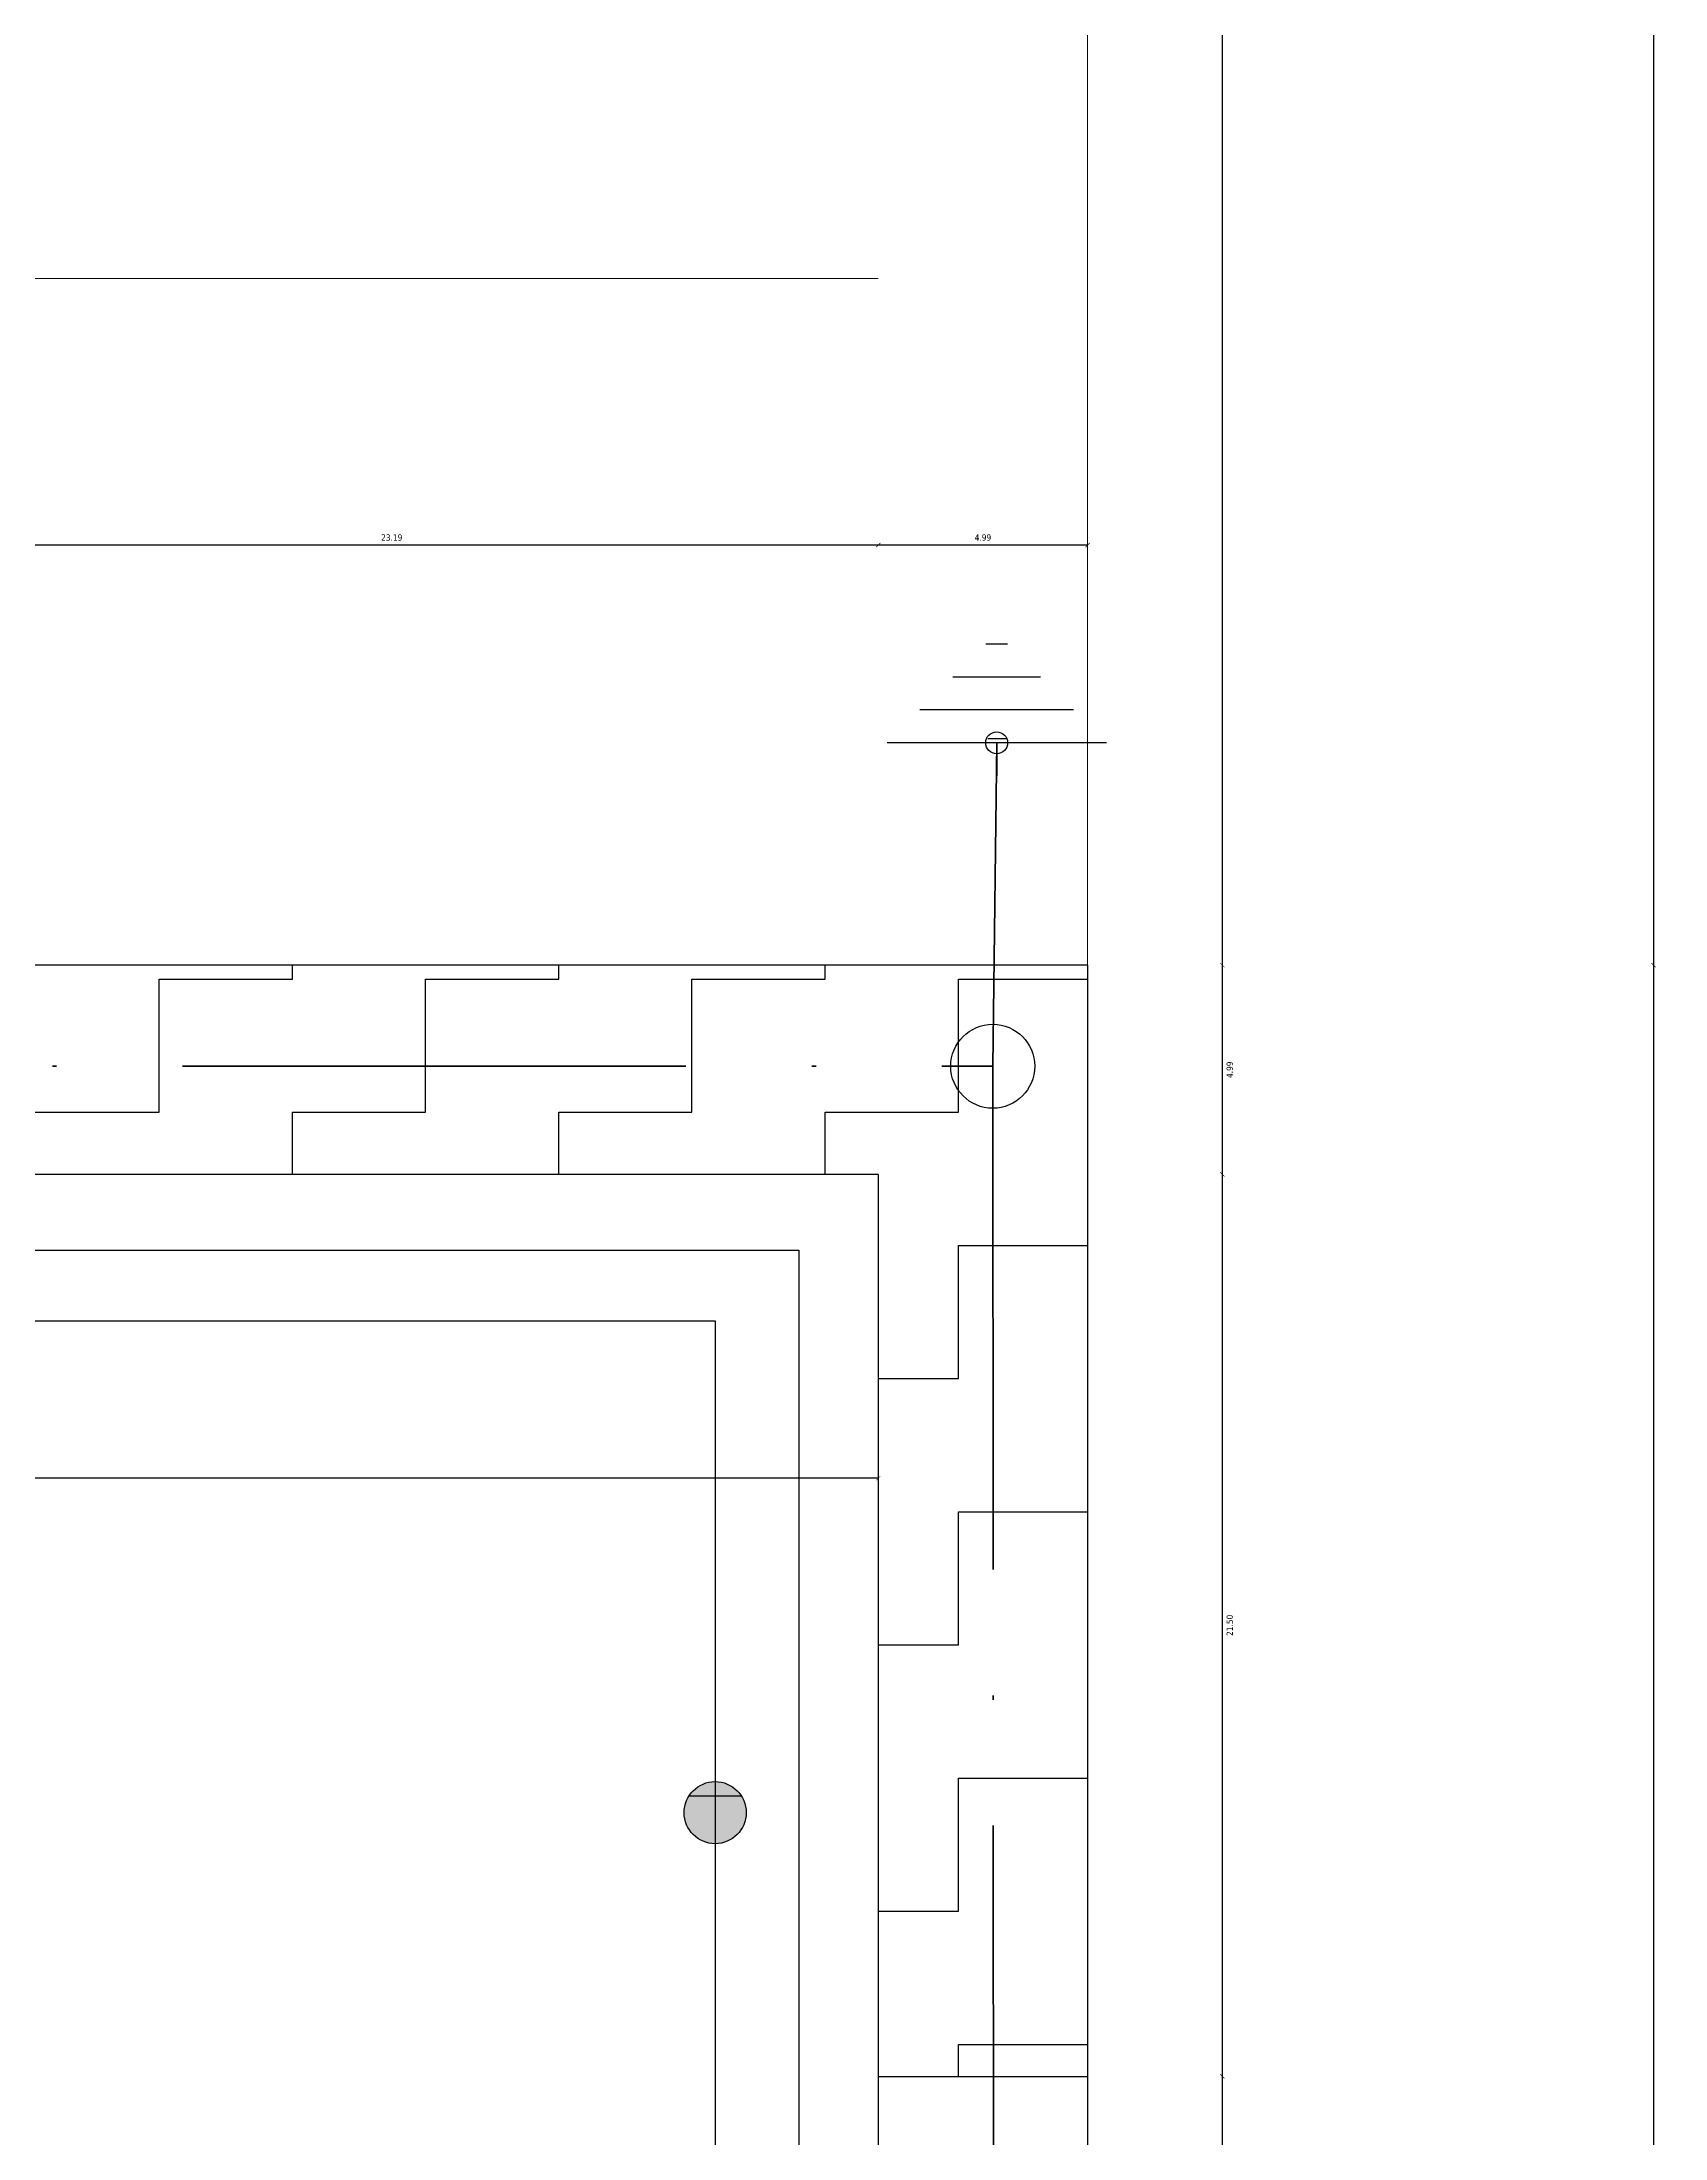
# Model space of a CAD drawing. Header units: millimetres. Extents: x 154 to 5560, y 36 to 724.
# Drawn here: x 1886.17 to 1924.86, y 324.52 to 374.49 of the extents above; entities that cross this region are included whole.
import ezdxf

# ---------------------------------------------------------------- set-up
doc = ezdxf.new("R2010")
doc.units = ezdxf.units.MM
doc.linetypes.add('ACAD_ISO10W100', pattern=[18, 12, -3, 0, -3])
for name, color, linetype in [('KUVVETLİ AKIM', 90, 'Continuous'), ('MİMARİ PLAN', 8, 'Continuous'), ('SEMBOL LİSTESİ', 7, 'Continuous'), ('topraklama', 104, 'Continuous')]:
    doc.layers.add(name, color=color, linetype=linetype)
doc.styles.add('taho', font='tahoma.ttf')
doc.dimstyles.new('PATO', dxfattribs={"dimtxt": 0.15, "dimasz": 0.1, "dimexe": 0.02, "dimexo": 0, "dimgap": 0.1, "dimtad": 2, "dimzin": 1, "dimdsep": 46, "dimtxsty": 'taho', "dimblk": 'ARCHTICK', "dimcen": 0.1, "dimse1": 1, "dimse2": 1, "dimclrd": 256, "dimclre": 1, "dimclrt": 256, "dimadec": 0, "dimazin": 0, "dimtfac": 1, "dimtix": 1, "dimtmove": 0, "dimatfit": 3, "dimldrblk": 'ARCHTICK', "dimfxl": 1, "dimtolj": 1, "dimtzin": 0, "dimarcsym": 0})
pattern_1 = [(0, (-636.02, -253.134), (7.916324, 7.916324), [7.916324, -7.916324]), (90, (-628.104, -253.134), (-7.916324, 7.916324), [7.916324, -7.916324])]

# ---------------------------------------------------------------- blocks, each defined once
blk = doc.blocks.new('_ARCHTICK')
at = {"color": 0, "linetype": 'ByBlock', "const_width": 0.15}
blk.add_lwpolyline([(-0.5, -0.5), (0.5, 0.5)], dxfattribs=at)
blk = doc.blocks.new('*D10')
at = {"layer": 'Defpoints', "color": 0, "transparency": 16777216}
for p in [(1900.359, 347.494), (1911.095, 325.991), (1914.307, 325.991)]:
    blk.add_point(p, dxfattribs=at)
at = {"layer": 'MİMARİ PLAN', "lineweight": -2, "transparency": 16777216}
blk.add_line((1914.307, 347.494), (1914.307, 325.991), dxfattribs=at)
at = {"layer": 'MİMARİ PLAN', "lineweight": -2, "transparency": 16777216, "xscale": 0.1, "yscale": 0.1, "zscale": 0.1}
for p, rotation in [((1914.307, 347.494), 90), ((1914.307, 325.991), 270)]:
    blk.add_blockref('_ARCHTICK', p, dxfattribs=dict(at, rotation=rotation))
at = {"layer": 'MİMARİ PLAN', "transparency": 16777216, "insert": (1914.485, 336.743), "char_height": 0.15, "attachment_point": 5, "rotation": 90, "style": 'taho'}
blk.add_mtext('\\A1;21.50', dxfattribs=at)
blk = doc.blocks.new('*D42')
at = {"layer": 'Defpoints', "color": 0, "transparency": 16777216}
for p in [(1902.761, 416.298), (1911.095, 352.481), (1914.307, 352.481)]:
    blk.add_point(p, dxfattribs=at)
at = {"layer": 'MİMARİ PLAN', "lineweight": -2, "transparency": 16777216}
blk.add_line((1914.307, 416.298), (1914.307, 352.481), dxfattribs=at)
at = {"layer": 'MİMARİ PLAN', "lineweight": -2, "transparency": 16777216, "xscale": 0.1, "yscale": 0.1, "zscale": 0.1}
for p, rotation in [((1914.307, 416.298), 90), ((1914.307, 352.481), 270)]:
    blk.add_blockref('_ARCHTICK', p, dxfattribs=dict(at, rotation=rotation))
at = {"layer": 'MİMARİ PLAN', "transparency": 16777216, "insert": (1914.485, 384.39), "char_height": 0.15, "attachment_point": 5, "rotation": 90, "style": 'taho'}
blk.add_mtext('\\A1;63.82', dxfattribs=at)
blk = doc.blocks.new('*D43')
at = {"layer": 'Defpoints', "color": 0, "transparency": 16777216}
for p in [(1902.761, 352.481), (1911.095, 347.494), (1914.307, 347.494)]:
    blk.add_point(p, dxfattribs=at)
at = {"layer": 'MİMARİ PLAN', "lineweight": -2, "transparency": 16777216}
blk.add_line((1914.307, 352.481), (1914.307, 347.494), dxfattribs=at)
at = {"layer": 'MİMARİ PLAN', "lineweight": -2, "transparency": 16777216, "xscale": 0.1, "yscale": 0.1, "zscale": 0.1}
for p, rotation in [((1914.307, 352.481), 90), ((1914.307, 347.494), 270)]:
    blk.add_blockref('_ARCHTICK', p, dxfattribs=dict(at, rotation=rotation))
at = {"layer": 'MİMARİ PLAN', "transparency": 16777216, "insert": (1914.485, 349.988), "char_height": 0.15, "attachment_point": 5, "rotation": 90, "style": 'taho'}
blk.add_mtext('\\A1;4.99', dxfattribs=at)
blk = doc.blocks.new('*D44')
at = {"layer": 'Defpoints', "color": 0, "transparency": 16777216}
for p in [(1900.359, 325.991), (1911.095, 288.598), (1914.307, 288.598)]:
    blk.add_point(p, dxfattribs=at)
at = {"layer": 'MİMARİ PLAN', "lineweight": -2, "transparency": 16777216}
blk.add_line((1914.307, 325.991), (1914.307, 288.598), dxfattribs=at)
at = {"layer": 'MİMARİ PLAN', "lineweight": -2, "transparency": 16777216, "xscale": 0.1, "yscale": 0.1, "zscale": 0.1}
for p, rotation in [((1914.307, 325.991), 90), ((1914.307, 288.598), 270)]:
    blk.add_blockref('_ARCHTICK', p, dxfattribs=dict(at, rotation=rotation))
at = {"layer": 'MİMARİ PLAN', "transparency": 16777216, "insert": (1914.485, 307.295), "char_height": 0.15, "attachment_point": 5, "rotation": 90, "style": 'taho'}
blk.add_mtext('\\A1;37.39', dxfattribs=at)
blk = doc.blocks.new('*D55')
at = {"layer": 'Defpoints', "color": 0, "transparency": 16777216}
for p in [(1882.917, 362.497), (1882.917, 352.481), (1906.108, 347.494)]:
    blk.add_point(p, dxfattribs=at)
at = {"layer": 'MİMARİ PLAN', "lineweight": -2, "transparency": 16777216}
blk.add_line((1906.108, 362.497), (1882.917, 362.497), dxfattribs=at)
at = {"layer": 'MİMARİ PLAN', "lineweight": -2, "transparency": 16777216, "xscale": 0.1, "yscale": 0.1, "zscale": 0.1, "rotation": 180}
blk.add_blockref('_ARCHTICK', (1882.917, 362.497), dxfattribs=at)
at = {"layer": 'MİMARİ PLAN', "lineweight": -2, "transparency": 16777216, "xscale": 0.1, "yscale": 0.1, "zscale": 0.1}
blk.add_blockref('_ARCHTICK', (1906.108, 362.497), dxfattribs=at)
at = {"layer": 'MİMARİ PLAN', "transparency": 16777216, "insert": (1894.512, 362.675), "char_height": 0.15, "attachment_point": 5, "style": 'taho'}
blk.add_mtext('\\A1;23.19', dxfattribs=at)
blk = doc.blocks.new('*D56')
at = {"layer": 'Defpoints', "color": 0, "transparency": 16777216}
for p in [(1906.108, 362.497), (1911.095, 352.481), (1906.108, 288.849)]:
    blk.add_point(p, dxfattribs=at)
at = {"layer": 'MİMARİ PLAN', "lineweight": -2, "transparency": 16777216}
blk.add_line((1911.095, 362.497), (1906.108, 362.497), dxfattribs=at)
at = {"layer": 'MİMARİ PLAN', "lineweight": -2, "transparency": 16777216, "xscale": 0.1, "yscale": 0.1, "zscale": 0.1, "rotation": 180}
blk.add_blockref('_ARCHTICK', (1906.108, 362.497), dxfattribs=at)
at = {"layer": 'MİMARİ PLAN', "lineweight": -2, "transparency": 16777216, "xscale": 0.1, "yscale": 0.1, "zscale": 0.1}
blk.add_blockref('_ARCHTICK', (1911.095, 362.497), dxfattribs=at)
at = {"layer": 'MİMARİ PLAN', "transparency": 16777216, "insert": (1908.602, 362.675), "char_height": 0.15, "attachment_point": 5, "style": 'taho'}
blk.add_mtext('\\A1;4.99', dxfattribs=at)
blk = doc.blocks.new('*D58')
at = {"layer": 'Defpoints', "color": 0, "transparency": 16777216}
for p in [(1907.579, 421.285), (1907.579, 352.481), (1924.583, 352.481)]:
    blk.add_point(p, dxfattribs=at)
at = {"layer": 'MİMARİ PLAN', "lineweight": -2, "transparency": 16777216}
blk.add_line((1924.583, 421.285), (1924.583, 352.481), dxfattribs=at)
at = {"layer": 'MİMARİ PLAN', "lineweight": -2, "transparency": 16777216, "xscale": 0.1, "yscale": 0.1, "zscale": 0.1}
for p, rotation in [((1924.583, 421.285), 90), ((1924.583, 352.481), 270)]:
    blk.add_blockref('_ARCHTICK', p, dxfattribs=dict(at, rotation=rotation))
at = {"layer": 'MİMARİ PLAN', "transparency": 16777216, "insert": (1924.761, 386.883), "char_height": 0.15, "attachment_point": 5, "rotation": 90, "style": 'taho'}
blk.add_mtext('\\A1;68.80', dxfattribs=at)
blk = doc.blocks.new('*D59')
at = {"layer": 'Defpoints', "color": 0, "transparency": 16777216}
for p in [(1907.579, 352.481), (1907.579, 157.933), (1924.583, 157.933)]:
    blk.add_point(p, dxfattribs=at)
at = {"layer": 'MİMARİ PLAN', "lineweight": -2, "transparency": 16777216}
blk.add_line((1924.583, 352.481), (1924.583, 157.933), dxfattribs=at)
at = {"layer": 'MİMARİ PLAN', "lineweight": -2, "transparency": 16777216, "xscale": 0.1, "yscale": 0.1, "zscale": 0.1}
for p, rotation in [((1924.583, 352.481), 90), ((1924.583, 157.933), 270)]:
    blk.add_blockref('_ARCHTICK', p, dxfattribs=dict(at, rotation=rotation))
at = {"layer": 'MİMARİ PLAN', "transparency": 16777216, "insert": (1924.761, 255.207), "char_height": 0.15, "attachment_point": 5, "rotation": 90, "style": 'taho'}
blk.add_mtext('\\A1;194.55', dxfattribs=at)
blk = doc.blocks.new('*D94')
at = {"layer": 'Defpoints', "color": 0, "transparency": 16777216}
for p in [(1755.012, 347.494), (1906.108, 347.494), (1755.012, 340.25)]:
    blk.add_point(p, dxfattribs=at)
at = {"layer": 'MİMARİ PLAN', "lineweight": -2, "transparency": 16777216}
blk.add_line((1906.108, 340.25), (1755.012, 340.25), dxfattribs=at)
at = {"layer": 'MİMARİ PLAN', "lineweight": -2, "transparency": 16777216, "xscale": 0.1, "yscale": 0.1, "zscale": 0.1, "rotation": 180}
blk.add_blockref('_ARCHTICK', (1755.012, 340.25), dxfattribs=at)
at = {"layer": 'MİMARİ PLAN', "lineweight": -2, "transparency": 16777216, "xscale": 0.1, "yscale": 0.1, "zscale": 0.1}
blk.add_blockref('_ARCHTICK', (1906.108, 340.25), dxfattribs=at)
at = {"layer": 'MİMARİ PLAN', "transparency": 16777216, "insert": (1830.56, 340.072), "char_height": 0.15, "attachment_point": 5, "style": 'taho'}
blk.add_mtext('\\A1;151.10', dxfattribs=at)

msp = doc.modelspace()

# ---------------------------------------------------------------- hatches: boundary and pattern name
at = {"layer": 'KUVVETLİ AKIM'}
h = msp.add_hatch(dxfattribs=at)
h.set_pattern_fill('ZIGZAG', color=256, scale=2.49333)
h.set_pattern_definition(pattern_1)
h.paths.add_polyline_path([(1902.219, 333.017, 0.414214), (1901.479, 332.278, 0.414214), (1902.219, 331.538)])
h.paths.add_polyline_path([(1902.219, 333.017), (1902.219, 331.538, 0.414214), (1902.958, 332.278, 0.414214)])
h = msp.add_hatch(dxfattribs=at)
h.set_pattern_fill('ZIGZAG', color=256, scale=2.49333)
h.set_pattern_definition(pattern_1)
h.paths.add_polyline_path([(1902.219, 333.017, 0.414214), (1901.479, 332.278, 0.414214), (1902.219, 331.538)])
h.paths.add_polyline_path([(1902.219, 333.017), (1902.219, 331.538, 0.414214), (1902.958, 332.278, 0.414214)])
h = msp.add_hatch(color=256, dxfattribs=at)
h.dxf.hatch_style = 1
h.paths.add_polyline_path([(1902.219, 333.017, 0.414214), (1901.479, 332.278, 0.414214), (1902.219, 331.538)])
h.paths.add_polyline_path([(1902.219, 333.017), (1902.219, 331.538, 0.414214), (1902.958, 332.278, 0.414214)])
at = {"layer": 'MİMARİ PLAN'}
h = msp.add_hatch(dxfattribs=at)
h.set_pattern_fill('ZIGZAG', color=256, style=0)
h.set_pattern_definition([(0, (1720.6898, 622.023), (3.175, 3.175), [3.175, -3.175]), (90, (1723.8648, 622.023), (-3.175, 3.175), [3.175, -3.175])])
h.paths.add_polyline_path([(1911.095, 352.481), (1882.917, 352.481), (1882.917, 347.494), (1906.108, 347.494), (1906.108, 325.991), (1911.095, 325.991)])
at = {"layer": 'SEMBOL LİSTESİ'}
h = msp.add_hatch(dxfattribs=at)
h.set_pattern_fill('ANGLE', color=256, scale=0.261358, angle=180)
h.set_pattern_definition([(180, (1961.161, 445.5077), (-7e-16, -1.825586), [1.3277, -0.497887]), (270, (1961.161, 445.5077), (1.825586, -8e-16), [1.3277, -0.497887])])
h.paths.add_polyline_path([(1909.191, 357.783, 1), (1908.668, 357.783, 1)])

# ---------------------------------------------------------------- linework, layer by layer
at = {"layer": 'KUVVETLİ AKIM'}
for p, q in [((1820.664, 345.684), (1904.218, 345.684)), ((1904.218, 345.684), (1904.218, 164.683)), ((1796.593, 344), (1900.846, 344)), ((1900.846, 344), (1902.219, 344)), ((1902.219, 344), (1902.219, 166.723))]:
    msp.add_line(p, q, dxfattribs=at)
msp.add_circle((1902.219, 332.278), 0.74, dxfattribs=at)
at = {"layer": 'MİMARİ PLAN', "lineweight": 9, "ltscale": 0.06}
for p, q in [((1911.095, 421.285), (1911.095, 352.481)), ((1906.108, 368.854), (1800.637, 368.854))]:
    msp.add_line(p, q, dxfattribs=at)
at = {"layer": 'MİMARİ PLAN'}
for p, q in [((1911.095, 352.481), (1882.917, 352.481)), ((1911.095, 352.481), (1911.095, 325.991)), ((1906.108, 347.494), (1882.917, 347.494)), ((1906.108, 347.494), (1906.108, 325.991)), ((1906.108, 325.991), (1911.095, 325.991)), ((1906.108, 325.991), (1906.108, 288.598)), ((1911.095, 325.991), (1911.095, 288.598))]:
    msp.add_line(p, q, dxfattribs=at)
at = {"layer": 'SEMBOL LİSTESİ'}
for p, q in [((1909.191, 360.135), (1908.668, 360.135)), ((1909.975, 359.351), (1907.884, 359.351)), ((1910.759, 358.567), (1907.1, 358.567)), ((1911.543, 357.783), (1906.316, 357.783)), ((1908.93, 357.783), (1908.93, 356.999))]:
    msp.add_line(p, q, dxfattribs=at)
for centre, radius in [((1908.93, 357.783), 0.261), ((1908.835, 350.071), 1)]:
    msp.add_circle(centre, radius, dxfattribs=at)
at = {"layer": 'topraklama', "linetype": 'ACAD_ISO10W100', "lineweight": 60}
for p, q in [((1908.835, 350.071), (1908.93, 357.783)), ((1780.924, 350.071), (1908.835, 350.071)), ((1908.835, 350.071), (1908.949, 160.396))]:
    msp.add_line(p, q, dxfattribs=at)

# ---------------------------------------------------------------- dimensions: what is measured, and where the dimension line sits
at = {"layer": 'MİMARİ PLAN'}
for base, p1, p2, picture, middle in [((1924.583, 352.481), (1907.579, 421.285), (1907.579, 352.481), '*D58', (1924.761, 386.883)), ((1914.307, 352.481), (1902.761, 416.298), (1911.095, 352.481), '*D42', (1914.485, 384.39)), ((1914.307, 347.494), (1902.761, 352.481), (1911.095, 347.494), '*D43', (1914.485, 349.988)), ((1924.583, 157.933), (1907.579, 352.481), (1907.579, 157.933), '*D59', (1924.761, 255.207)), ((1914.307, 325.991), (1900.359, 347.494), (1911.095, 325.991), '*D10', (1914.485, 336.743)), ((1914.307, 288.598), (1900.359, 325.991), (1911.095, 288.598), '*D44', (1914.485, 307.295))]:
    dim = msp.add_linear_dim(base=base, p1=p1, p2=p2, angle=90, dimstyle='PATO', dxfattribs=at)
    dim.commit()
    dim.dimension.update_dxf_attribs({"geometry": picture, "text_midpoint": middle})
for base, p1, p2, picture, middle in [((1882.917, 362.497), (1906.108, 347.494), (1882.917, 352.481), '*D55', (1894.512, 362.675)), ((1906.108, 362.497), (1911.095, 352.481), (1906.108, 288.849), '*D56', (1908.602, 362.675))]:
    dim = msp.add_linear_dim(base=base, p1=p1, p2=p2, dimstyle='PATO', dxfattribs=at)
    dim.commit()
    dim.dimension.update_dxf_attribs({"geometry": picture, "text_midpoint": middle})
dim = msp.add_linear_dim(base=(1755.012, 340.25), p1=(1906.108, 347.494), p2=(1755.012, 347.494), dimstyle='PATO', dxfattribs=at)
dim.commit()
dim.dimension.update_dxf_attribs({"geometry": '*D94', "text_midpoint": (1830.56, 340.25), "dimtype": 160})

doc.saveas('drawing.dxf')
